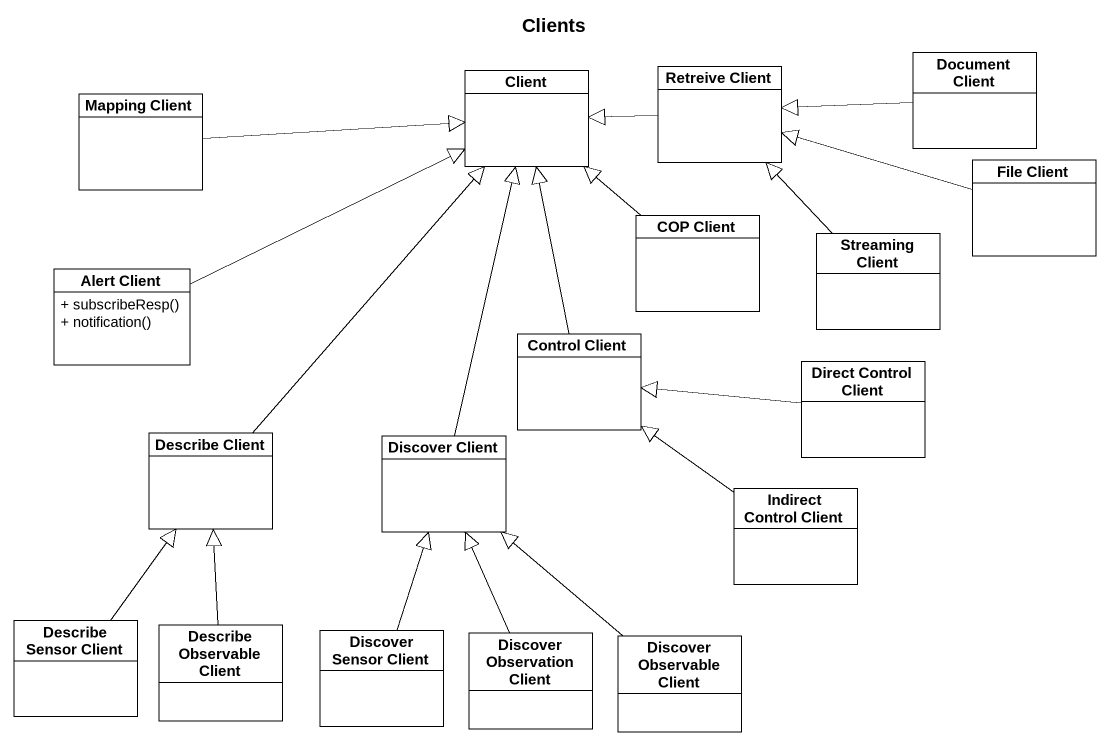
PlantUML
@startuml
title Clients
hide circle
hide empty members
skinparam classAttributeIconSize 0
class "Mapping Client" as Mapping_Client
class Client
class "Retreive Client" as Retreive_Client
class "Document Client" as Document_Client
class "File Client" as File_Client
class "COP Client" as COP_Client
class "Alert Client" as Alert_Client {
  + subscribeResp()
  + notification()
}
class "Streaming Client" as Streaming_Client
class "Control Client" as Control_Client
class "Direct Control Client" as Direct_Control_Client
class "Describe Client" as Describe_Client
class "Discover Client" as Discover_Client
class "Indirect Control Client" as Indirect_Control_Client
class "Describe Sensor Client" as Describe_Sensor_Client
class "Describe Observable Client" as Describe_Observable_Client
class "Discover Sensor Client" as Discover_Sensor_Client
class "Discover Observation Client" as Discover_Observation_Client
class "Discover Observable Client" as Discover_Observable_Client
Mapping_Client -right-|> Client
Retreive_Client -left-|> Client
Document_Client -left-|> Retreive_Client
File_Client -left-|> Retreive_Client
COP_Client -up-|> Client
Alert_Client -right-|> Client
Streaming_Client -up-|> Retreive_Client
Control_Client -up-|> Client
Direct_Control_Client -left-|> Control_Client
Describe_Client -up-|> Client
Discover_Client -up-|> Client
Indirect_Control_Client -up-|> Control_Client
Describe_Sensor_Client -up-|> Describe_Client
Describe_Observable_Client -up-|> Describe_Client
Discover_Sensor_Client -up-|> Discover_Client
Discover_Observation_Client -up-|> Discover_Client
Discover_Observable_Client -up-|> Discover_Client
@enduml
